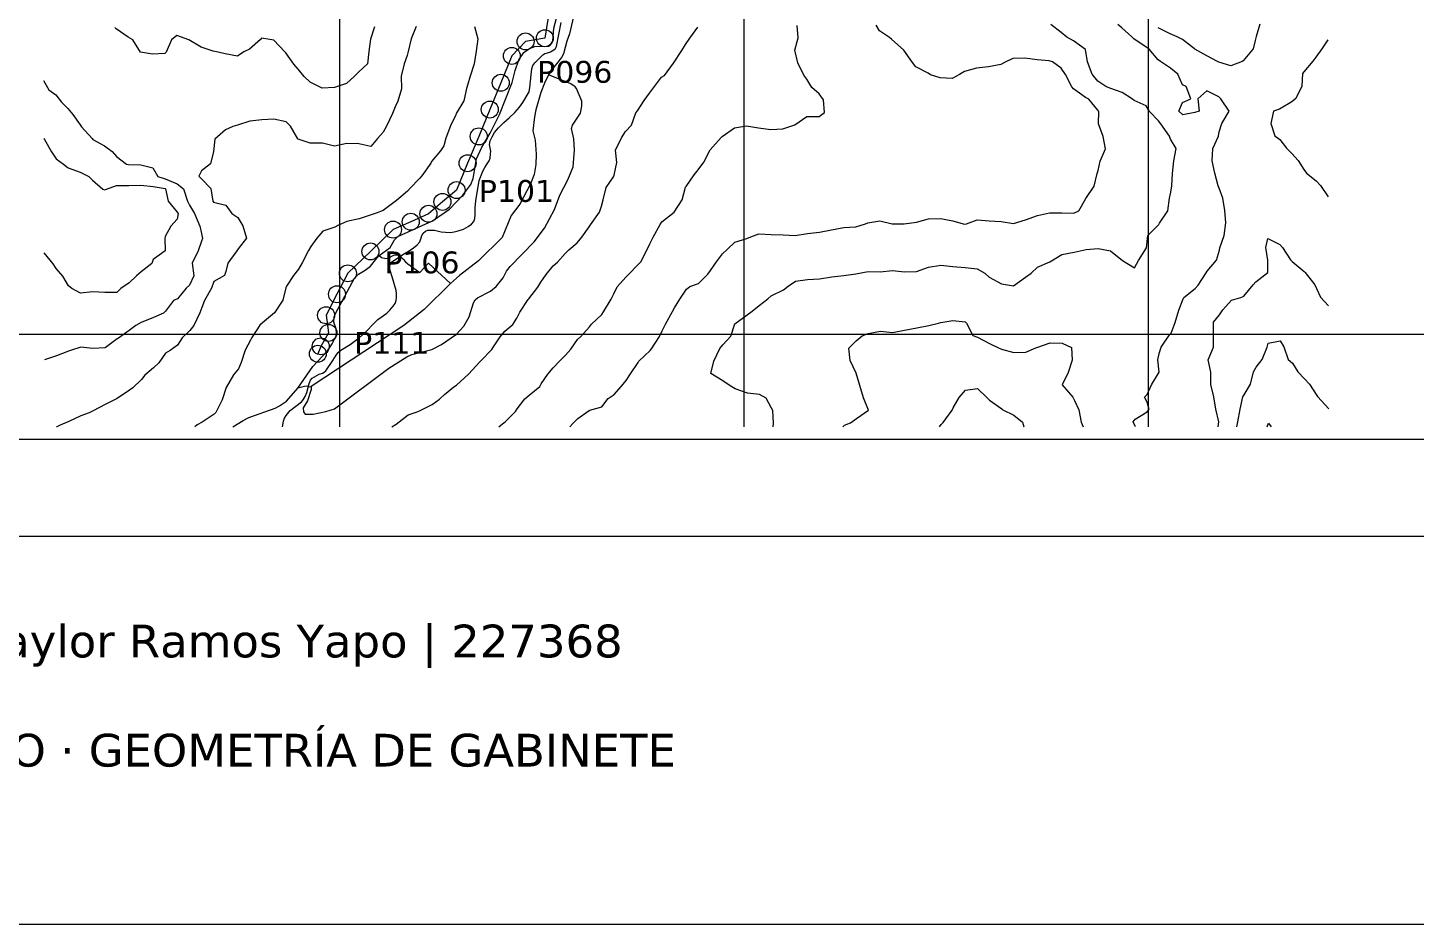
# Paper-space layout 'LP-01' of a CAD drawing. Header units: metres, sheet in millimetres. Extents: x 10 to 410, y 10 to 287.
# Drawn here: x 95.6 to 210, y 10 to 83.9 of the extents above; entities that cross this region are included whole.
import ezdxf

# ---------------------------------------------------------------- set-up
doc = ezdxf.new("R2010")
doc.units = ezdxf.units.M
for name, color, linetype, lineweight, true_color in [('AGUA', 7, 'Continuous', 13, 0x5ba3c5), ('ALERTA', 7, 'Continuous', 13, 0xc56b20), ('EJE', 7, 'Continuous', 18, 0x087f8c), ('GRILLA', 7, 'Continuous', 13, 0xd2dce3), ('MARCO', 7, 'Continuous', 13, 0x163b55), ('POSTES', 7, 'Continuous', 13, 0x244c65), ('TERRENO', 7, 'Continuous', 13, 0x777777), ('TEXTO', 7, 'Continuous', 13, 0x163b55), ('VIA', 7, 'Continuous', 13, 0xa7a7a7)]:
    doc.layers.add(name, color=color, linetype=linetype, lineweight=lineweight, true_color=true_color)
doc.styles.add('LP-TEXTO', font='DejaVuSans.ttf')

psp = doc.layouts.new('LP-01')

# ---------------------------------------------------------------- linework, layer by layer
at = {"layer": 'AGUA'}
psp.add_lwpolyline([(116.58, 51), (116.67, 51.48), (116.75, 51.71), (116.88, 51.95), (117.23, 52.36), (118.16, 53.07), (118.3, 53.23), (118.45, 53.51), (118.58, 53.83), (118.78, 54.59), (118.89, 54.86), (119.02, 55.01), (119.22, 55.14), (119.61, 55.34), (119.89, 55.43), (120.01, 55.51), (120.15, 55.62), (120.75, 56.47), (121, 56.9), (121.18, 57.13), (121.41, 57.32), (122.17, 57.78), (122.93, 58.36), (123.41, 58.78), (124.2, 59.6), (124.46, 59.84), (125.2, 60.38), (125.45, 60.62), (125.72, 60.95), (125.87, 61.18), (125.96, 61.42), (125.99, 61.69), (125.99, 61.99), (125.96, 62.24), (125.64, 63.37), (125.47, 63.89), (125.42, 64.13), (125.46, 64.37), (125.58, 64.57), (126.5, 65.21), (127.02, 65.51), (127.39, 65.75), (127.68, 66), (127.9, 66.25), (128.02, 66.58), (128.08, 66.79), (128.19, 66.97), (128.37, 67.14), (128.56, 67.21), (128.82, 67.23), (129.12, 67.21), (129.67, 67.09), (130.03, 67.04), (130.42, 67.03), (130.73, 67.08), (131.06, 67.16), (131.5, 67.31), (131.9, 67.51), (132.17, 67.7), (132.36, 67.92), (132.46, 68.17), (132.48, 68.47), (132.48, 69.07), (132.53, 69.64), (132.81, 71.32), (133.1, 72.09), (133.26, 72.38), (133.47, 72.68), (133.63, 72.94), (133.71, 73.16), (133.75, 73.51), (133.76, 73.74), (133.72, 74), (133.66, 74.28), (133.71, 74.59), (133.87, 74.92), (134.08, 75.27), (134.4, 75.64), (134.83, 76.09), (135.27, 76.47), (135.74, 76.93), (136.14, 77.35), (136.41, 77.73), (136.93, 78.61), (136.99, 78.98), (137.08, 80.01), (137.16, 80.51), (137.24, 80.8), (137.4, 81.01), (137.87, 81.48), (138.05, 81.68), (138.21, 81.77), (138.43, 81.85), (138.68, 81.92), (138.82, 81.99), (138.97, 82.08), (139.09, 82.2), (139.19, 82.37), (139.58, 84.34)], dxfattribs=at)
at = {"layer": 'ALERTA'}
for centre in [(138.22, 83.04), (132.77, 74.95), (130.94, 70.52), (128.62, 68.57), (121.98, 63.66), (121.08, 61.93), (120.37, 58.75), (119.74, 57.64)]:
    psp.add_circle(centre, 0.7, dxfattribs=at)
at = {"layer": 'EJE'}
psp.add_lwpolyline([(138.5, 84.76), (138.22, 83.04), (136.63, 82.78), (135.5, 81.58), (134.59, 79.37), (133.68, 77.16), (132.77, 74.95), (131.85, 72.74), (130.94, 70.52), (129.78, 69.55), (128.62, 68.57), (127.16, 67.91), (125.7, 67.26), (123.84, 65.46), (121.98, 63.66), (121.08, 61.93), (120.18, 60.2), (120.37, 58.75), (119.74, 57.64), (119.5, 57.03)], dxfattribs=at)
at = {"layer": 'GRILLA'}
psp.add_lwpolyline([(15, 50), (285, 50), (285, 254), (15, 254)], close=True, dxfattribs=at)
for points in [[(121.32, 51), (121.32, 253)], [(154.66, 51), (154.66, 253)], [(187.99, 51), (187.99, 253)], [(16, 58.64), (284, 58.64)]]:
    psp.add_lwpolyline(points, dxfattribs=at)
at = {"layer": 'MARCO'}
psp.add_lwpolyline([(10, 10), (410, 10), (410, 287), (10, 287)], close=True, dxfattribs=at)
psp.add_lwpolyline([(10, 42), (410, 42)], dxfattribs=at)
at = {"layer": 'POSTES'}
for centre in [(136.63, 82.78), (135.5, 81.58), (134.59, 79.37), (133.68, 77.16), (131.85, 72.74), (129.78, 69.55), (125.7, 67.26), (127.16, 67.91), (123.84, 65.46), (120.18, 60.2), (119.5, 57.03)]:
    psp.add_circle(centre, 0.7, dxfattribs=at)
at = {"layer": 'TERRENO'}
for points in [[(127.62, 84), (127.2, 82.98), (126.95, 81.95), (126.86, 81.61), (126.61, 80.93), (126.36, 79.9), (126.4, 78.88), (126.09, 77.85), (125.87, 77.38), (125.66, 76.83), (125.16, 75.8), (124.88, 75.29), (124.43, 74.78), (123.88, 74.11), (122.88, 74.34), (121.88, 74.37), (120.88, 74.15), (119.88, 74.4), (118.88, 74.4), (117.88, 74.73), (117.84, 74.76), (117.26, 75.78), (116.88, 76.15), (115.88, 76.36), (114.88, 76.31), (113.88, 76.19), (112.88, 75.88), (112.49, 75.76), (111.89, 75.48), (111, 74.73), (110.89, 73.71), (110.66, 72.69), (109.9, 72.1), (109.69, 71.66), (109.9, 71.46), (110.69, 70.64), (110.83, 69.61), (110.91, 69.52), (111.91, 69.28), (112.41, 68.59), (112.91, 68.25), (113.31, 67.57), (113.63, 66.55), (112.92, 65.69), (112.82, 65.52), (112.07, 64.5), (111.92, 63.81), (111.81, 63.47), (110.93, 62.99), (110.74, 62.44), (110.16, 61.42), (109.93, 60.84), (109.76, 60.39), (109.27, 59.37), (108.94, 58.96), (108.31, 58.34), (107.94, 57.74), (107.32, 57.31), (106.95, 57.09), (106.4, 56.29), (105.95, 55.87), (105.23, 55.26), (104.95, 54.92), (104.24, 54.23), (103.96, 54.03), (102.96, 53.35), (102.68, 53.2), (101.96, 52.84), (100.97, 52.32), (100.63, 52.17), (99.97, 51.9), (98.97, 51.44), (98.26, 51.14), (97.97, 51.01), (97.94, 51)], [(124.18, 83.99), (123.85, 82.97), (123.72, 81.94), (123.61, 80.92), (122.86, 80.23), (122.49, 79.89), (121.87, 79.32), (120.87, 78.99), (119.87, 78.92), (118.87, 79.41), (118.37, 79.88), (117.87, 80.48), (117.53, 80.9), (116.86, 81.85), (116.79, 81.92), (115.86, 82.87), (115.53, 82.94), (114.86, 83.04), (114.77, 82.94), (113.86, 82.13), (113.41, 81.91), (112.87, 81.55), (111.87, 81.75), (111.27, 81.9), (110.87, 81.98), (109.87, 82.29), (108.87, 82.92), (107.87, 83.26), (107.44, 82.92), (107, 81.89), (106.87, 81.78), (105.87, 81.72), (104.87, 81.89), (104.25, 82.91), (103.87, 83.13), (102.87, 83.82), (102.75, 83.93)], [(132.42, 84.02), (132.69, 82.99), (132.56, 81.97), (132.39, 80.94), (132.06, 79.92), (131.86, 79.24), (131.76, 78.89), (131.54, 77.87), (130.91, 76.84), (130.87, 76.73), (130.45, 75.82), (130.07, 74.79), (129.88, 74.18), (129.63, 73.77), (128.88, 72.89), (128.81, 72.74), (128.07, 71.71), (127.89, 71.48), (127.12, 70.69), (126.89, 70.43), (125.99, 69.66), (125.89, 69.57), (124.9, 68.84), (124.3, 68.63), (123.9, 68.47), (122.9, 68.14), (121.9, 67.94), (121.15, 67.6), (120.9, 67.47), (119.91, 67.13), (119.41, 66.57), (118.91, 65.88), (118.74, 65.54), (118.21, 64.52), (117.92, 64), (117.5, 63.49), (116.92, 62.59), (116.86, 62.46), (116.61, 61.44), (115.93, 60.41), (114.93, 59.57), (114.73, 59.38), (114.05, 58.36), (113.94, 58.15), (113.5, 57.33), (113.19, 56.31), (112.95, 55.79), (112.55, 55.28), (111.95, 54.26), (111.62, 53.23), (111.1, 52.2), (110.96, 52.06), (109.96, 51.4), (109.56, 51.18), (109.36, 51)], [(125.61, 51), (125.95, 51.23), (126.94, 52), (127.69, 52.25), (127.94, 52.35), (128.94, 52.84), (129.54, 53.28), (129.94, 53.66), (130.71, 54.31), (130.93, 54.44), (131.93, 55.34), (132.86, 56.37), (132.93, 56.44), (133.85, 57.39), (133.92, 57.51), (134.53, 58.42), (134.92, 58.89), (135.58, 59.45), (135.91, 59.96), (136.16, 60.47), (136.84, 61.5), (136.91, 61.57), (137.63, 62.53), (137.9, 62.92), (138.34, 63.55), (138.9, 64.28), (139.26, 64.58), (139.89, 65.3), (140.19, 65.61), (140.89, 66.16), (141.26, 66.63), (141.89, 67.49), (141.99, 67.66), (142.73, 68.69), (142.88, 69.2), (143.04, 69.71), (143.27, 70.74), (143.87, 71.61), (143.94, 71.76), (144.15, 72.79), (144.06, 73.81), (144.53, 74.84), (144.86, 75.35), (145.36, 75.86), (145.73, 76.89), (145.85, 77.06), (146.41, 77.91), (146.85, 78.5), (147.18, 78.94), (147.84, 79.82), (148.09, 79.97), (148.84, 80.99), (149.53, 82.02), (149.83, 82.53), (150.17, 83.05), (150.83, 83.96)], [(134.43, 51), (134.73, 51.25), (134.94, 51.42), (135.81, 52.28), (135.94, 52.5), (136.58, 53.31), (136.93, 53.61), (137.8, 54.33), (137.93, 54.54), (138.46, 55.36), (138.92, 55.87), (139.39, 56.39), (139.92, 56.9), (140.36, 57.41), (140.91, 58.2), (141.19, 58.44), (141.91, 59.26), (142.08, 59.47), (142.91, 60.26), (143.07, 60.49), (143.69, 61.52), (143.9, 61.98), (144.18, 62.55), (144.9, 63.33), (145.13, 63.57), (145.89, 64.36), (146.13, 64.6), (146.67, 65.62), (146.89, 66.08), (147.15, 66.65), (147.73, 67.68), (147.88, 67.9), (148.88, 68.7), (149.54, 69.73), (149.83, 70.75), (149.87, 70.82), (150.53, 71.78), (150.86, 72.2), (151.32, 72.81), (151.86, 73.83), (152.75, 74.86), (152.85, 74.95), (153.85, 75.65), (154.85, 75.83), (155.85, 75.64), (156.85, 75.53), (157.85, 75.56), (158.85, 75.9), (159.84, 76.59), (160.84, 76.59), (161.27, 76.93), (161.21, 77.96), (160.84, 78.47), (160.24, 78.98), (159.83, 79.66), (159.58, 80), (159.08, 81.02), (158.83, 82.05), (159.11, 83.07), (159.02, 84.1)], [(140.27, 51), (140.54, 51.27), (140.93, 51.68), (141.79, 52.3), (141.93, 52.39), (142.93, 52.64), (143.43, 53.33), (143.93, 53.67), (144.54, 54.35), (144.92, 54.82), (145.29, 55.38), (145.92, 56.31), (145.98, 56.41), (146.91, 57.31), (147.03, 57.43), (147.67, 58.46), (147.91, 58.93), (148.17, 59.48), (148.76, 60.51), (148.9, 60.82), (149.36, 61.54), (149.89, 62.36), (150.18, 62.56), (150.89, 62.83), (151.67, 63.59), (151.89, 63.88), (152.39, 64.62), (152.88, 65.26), (153.28, 65.64), (153.88, 66.22), (154.88, 66.53), (155.21, 66.67), (155.88, 66.92), (156.88, 66.86), (157.87, 66.84), (158.87, 66.78), (159.87, 66.94), (160.87, 67.04), (161.87, 67.24), (162.87, 67.44), (163.87, 67.48), (164.67, 67.73), (164.87, 67.83), (165.86, 68), (166.86, 67.73), (167.86, 67.74), (168.86, 67.89), (169.86, 68.16), (170.86, 68.17), (171.86, 67.99), (172.72, 67.75), (172.86, 67.72), (173, 67.75), (173.86, 68.06), (174.86, 67.98), (175.86, 67.93), (176.86, 67.76), (177.85, 68.07), (178.85, 68.44), (179.85, 68.64), (180.85, 68.66), (181.85, 68.62), (182.25, 68.8), (182.84, 69.83), (183.51, 70.85), (183.78, 71.88), (183.84, 72.14), (184.03, 72.9), (184.46, 73.93), (184.27, 74.95), (183.88, 75.98), (183.91, 77), (183.82, 77.11), (183.09, 78.02), (182.82, 78.15), (181.82, 78.87), (181.67, 79.04), (181.16, 80.06), (180.81, 80.58), (180.08, 81.09), (179.81, 81.18), (178.81, 81.27), (177.81, 81.41), (176.82, 81.38), (176.19, 81.07), (175.82, 80.88), (174.82, 80.69), (173.82, 80.57), (172.82, 80.3), (172.41, 80.04), (171.82, 79.73), (170.83, 79.78), (170.03, 80.03), (169.82, 80.16), (168.82, 80.67), (168.55, 81.05), (167.82, 82.07), (166.82, 82.96), (166.65, 83.09), (165.82, 83.66), (165.55, 84.12)], [(157.05, 51), (157.07, 51.32), (157.02, 52.34), (156.92, 52.55), (156.47, 53.36), (155.92, 53.66), (154.92, 53.77), (153.92, 54.13), (153.51, 54.38), (152.91, 54.79), (151.91, 55.4), (152.17, 56.42), (152.66, 57.45), (152.91, 57.77), (153.55, 58.48), (153.9, 59.5), (154.9, 60.24), (155.31, 60.53), (155.89, 61.01), (156.62, 61.56), (156.89, 61.8), (157.89, 62.31), (158.29, 62.59), (158.88, 63), (159.88, 63.15), (160.88, 63.2), (161.88, 63.36), (162.88, 63.47), (163.88, 63.63), (164.88, 63.8), (165.88, 63.77), (166.88, 63.88), (167.87, 63.79), (168.87, 63.81), (169.87, 64.18), (170.87, 64.33), (171.87, 64.23), (172.87, 64.14), (173.87, 64.04), (174.51, 63.66), (174.87, 63.34), (175.87, 62.79), (176.87, 62.64), (177.87, 63.33), (178.34, 63.67), (178.86, 64.18), (179.86, 64.61), (180, 64.7), (180.86, 65.2), (181.86, 65.4), (182.86, 65.62), (183.86, 65.7), (184.86, 65.52), (185.86, 64.72), (186.86, 64.11), (187.19, 64.72), (187.85, 65.75), (187.96, 66.77), (188.85, 67.68), (188.9, 67.8), (189.61, 68.82), (189.74, 69.85), (189.84, 70.36), (189.92, 70.87), (189.99, 71.9), (190.1, 72.92), (190.28, 73.95), (189.82, 74.73), (189.73, 74.97), (189.02, 75.99), (188.82, 76.22), (188.08, 77.01), (187.82, 77.48), (186.82, 77.91), (186.67, 78.03), (185.82, 78.57), (184.82, 78.93), (184.48, 79.05), (183.82, 79.5), (183.35, 80.07), (182.97, 81.09), (182.81, 82.12), (181.81, 82.82), (181.26, 83.14), (180.81, 83.5), (179.95, 84.16)], [(186.92, 51), (186.9, 51.06), (186.73, 51.41), (186.89, 51.63), (187.89, 52.23), (188.05, 52.43), (187.89, 53.05), (187.67, 53.46), (187.89, 53.66), (188.25, 54.48), (188.88, 55.51), (188.77, 56.53), (188.88, 57.04), (189.06, 57.56), (189.74, 58.58), (189.87, 58.73), (190.21, 59.61), (190.5, 60.63), (190.86, 61.57), (190.91, 61.66), (191.86, 62.4), (192.11, 62.69), (192.77, 63.71), (192.85, 63.85), (193.62, 64.74), (193.85, 65.56), (193.89, 65.76), (194.24, 66.79), (194.39, 67.81), (194.31, 68.84), (194.13, 69.86), (193.83, 70.68), (193.75, 70.88), (193.48, 71.91), (193.26, 72.93), (193.3, 73.96), (193.78, 74.98), (193.82, 75.32), (194.04, 76.01), (194.65, 77.03), (193.97, 78.05), (193.81, 78.2), (192.81, 78.71), (192.06, 78.05), (192.19, 77.02), (191.82, 76.93), (190.82, 76.72), (190.5, 77.02), (190.81, 77.75), (191.48, 78.05), (191.1, 79.07), (190.81, 79.21), (190.41, 80.09), (189.81, 80.57), (188.98, 81.11), (188.81, 81.27), (188.07, 82.13), (187.8, 82.29), (186.8, 82.98), (186.64, 83.15), (185.8, 83.9), (185.48, 84.17)], [(197.17, 84.21), (196.88, 83.18), (196.79, 82.84), (196.63, 82.16), (195.8, 81.18), (195.73, 81.13), (194.8, 80.77), (193.8, 81.07), (193.7, 81.13), (192.8, 81.58), (191.83, 82.14), (191.8, 82.17), (190.8, 82.93), (190.36, 83.16), (189.8, 83.41), (188.8, 83.91)], [(202.79, 82.92), (202.29, 82.17), (201.79, 81.49), (201.56, 81.15), (200.8, 80.26), (200.7, 80.12), (200.65, 79.1), (200.14, 78.07), (199.81, 77.79), (198.81, 77.19), (198.31, 77.04), (198.08, 76.02), (198.42, 74.99), (198.82, 74.68), (199.38, 73.97), (199.82, 73.53), (200.35, 72.95), (200.82, 72.21), (201.02, 71.93), (201.82, 71.29), (202.19, 70.91), (202.83, 69.97)], [(96.89, 79.56), (97.32, 78.79), (97.89, 78.38), (98.35, 77.77), (98.89, 77.26), (99.3, 76.75), (99.9, 75.9), (100.01, 75.73), (100.9, 74.77), (100.95, 74.7), (101.9, 74.16), (102.55, 73.69), (102.9, 73.3), (103.71, 72.66), (103.9, 72.62), (104.9, 72.59), (105.9, 72.36), (106.3, 71.65), (106.9, 71.44), (107.9, 71.03), (108.43, 70.63), (108.74, 69.61), (108.91, 69.29), (109.34, 68.58), (109.78, 67.56), (109.91, 66.95), (110, 66.54), (109.92, 66.3), (109.63, 65.51), (109.15, 64.49), (109.28, 63.46), (108.93, 62.67), (108.63, 62.44), (107.93, 61.57), (107.6, 61.41), (106.94, 60.53), (106.77, 60.38), (105.94, 60.03), (104.94, 59.6), (104.5, 59.35), (103.94, 58.96), (103.06, 58.32), (102.95, 58.25), (101.95, 57.51), (100.95, 57.46), (99.95, 57.57), (99.1, 57.29), (98.95, 57.23), (97.95, 56.85), (96.96, 56.53)], [(96.9, 74.78), (96.95, 74.69), (97.53, 73.67), (97.91, 73.1), (98.54, 72.65), (98.91, 72.36), (99.91, 72.01), (100.61, 71.63), (100.91, 71.35), (101.78, 70.61), (101.91, 70.54), (102.06, 70.61), (102.91, 70.89), (103.91, 70.9), (104.91, 70.92), (105.91, 70.83), (106.91, 70.64), (106.93, 70.63), (107.17, 69.6), (107.91, 68.69), (107.97, 68.58), (107.91, 68.12), (107.37, 67.55), (106.92, 66.7), (106.88, 66.53), (106.92, 65.51), (105.92, 64.79), (105.81, 64.48), (104.93, 63.78), (104.54, 63.45), (103.93, 62.87), (103.25, 62.42), (102.93, 62.08), (101.94, 62.09), (100.94, 62.13), (99.94, 62.02), (99.22, 62.41), (98.94, 62.64), (98.47, 63.43), (97.93, 64.06), (97.67, 64.45), (96.93, 65.35)], [(193.75, 51), (193.8, 51.43), (193.55, 52.45), (193.38, 53.47), (193.13, 54.5), (193.14, 55.52), (192.93, 56.54), (193.35, 57.57), (193.35, 58.59), (193.35, 59.62), (193.86, 60.25), (194.13, 60.64), (194.86, 61.45), (195.61, 61.67), (195.86, 61.79), (196.64, 62.7), (196.85, 62.97), (197.85, 63.73), (197.85, 64.75), (197.67, 65.78), (197.84, 66.54), (198.84, 66.03), (199.04, 65.78), (199.7, 64.76), (199.85, 64.63), (200.85, 63.82), (200.92, 63.74), (201.71, 62.71), (201.85, 62.41), (202.19, 61.69), (202.85, 60.98)], [(162.8, 51), (162.92, 51.15), (163.42, 51.34), (163.91, 51.68), (164.91, 52.37), (164.51, 53.39), (164.19, 54.41), (163.9, 55.43), (163.4, 56.46), (163.3, 57.48), (163.9, 58.1), (164.39, 58.51), (164.89, 58.7), (165.89, 58.88), (166.89, 58.77), (167.89, 58.98), (168.89, 59.16), (169.89, 59.35), (170.69, 59.55), (170.88, 59.6), (171.88, 59.77), (172.88, 59.66), (172.99, 59.56), (173.52, 58.54), (173.89, 58.39), (174.89, 57.87), (175.64, 57.52), (175.89, 57.4), (176.89, 57.13), (177.89, 57.16), (178.72, 57.53), (178.88, 57.58), (179.88, 57.93), (180.88, 57.91), (181.66, 57.54), (181.72, 56.51), (181.39, 55.49), (180.89, 54.46), (181.75, 53.44), (181.89, 53.18), (182.27, 52.42), (182.46, 51.39), (182.61, 51)], [(195.3, 51), (195.38, 51.43), (195.55, 52.46), (195.78, 53.48), (195.88, 53.64), (196.42, 54.51), (196.66, 55.53), (196.87, 55.93), (197.37, 56.56), (197.79, 57.58), (197.87, 57.89), (198.87, 58.1), (199.17, 57.59), (199.51, 56.56), (199.87, 56.25), (200.32, 55.54), (200.87, 54.95), (201.29, 54.52), (201.88, 53.58), (201.94, 53.5), (202.88, 52.48)], [(170.78, 51), (170.91, 51.19), (171.06, 51.36), (171.81, 52.39), (171.9, 52.57), (172.38, 53.41), (172.9, 54.02), (173.9, 54.17), (174.68, 53.42), (174.9, 53.2), (175.9, 52.5), (176, 52.4), (176.9, 51.98), (177.61, 51.38), (177.71, 51)], [(197.8, 51), (197.89, 51.32)], [(197.89, 51.32), (198.13, 51)]]:
    psp.add_lwpolyline(points, dxfattribs=at)
at = {"layer": 'VIA'}
for points in [[(112.49, 51), (113.34, 51.53), (113.82, 51.77), (115.98, 52.55), (116.33, 52.73), (116.92, 53.12), (117.84, 54.2), (119.1, 55.99), (120.29, 57.27), (120.68, 57.85), (121, 58.5), (121.04, 58.71), (121, 59.09), (120.83, 59.63), (120.84, 60.07), (120.95, 60.36), (122.52, 63.26), (122.86, 63.59), (123.41, 63.91), (123.85, 64.24), (124.36, 64.92), (124.57, 65.12), (125.46, 65.79), (125.81, 66.41), (126.09, 66.7), (128.95, 67.99), (130.36, 68.95), (131.45, 70.09), (132.12, 70.97), (132.32, 71.47), (132.59, 73.1), (133.02, 74.05), (133.72, 75.21), (134.49, 76.76), (135.54, 79.38), (135.77, 80.39), (136.09, 81.27), (136.5, 81.86), (136.95, 82.19), (137.4, 82.36), (138.52, 82.38), (138.66, 82.46), (138.87, 82.8), (138.95, 83.87), (139.18, 84.7)], [(140.59, 84.82), (140.26, 83.39), (140.03, 82.79), (139.76, 81.75), (139.59, 81.46), (138.76, 80.41), (138.53, 80.03), (138.2, 79.33), (137.9, 78.56), (137.48, 77.14), (137.36, 76.56), (137.23, 75.4), (137.41, 74.65), (137.5, 73.49), (137.49, 72.64), (137.33, 71.8), (137.04, 71.04), (136.17, 69.35), (135.45, 68.43), (134.71, 66.61), (132.75, 64.69), (131.19, 63.49), (130.44, 62.81), (128.26, 60.69), (126.59, 59.37), (118.95, 54.32), (118.82, 54.27)], [(118.95, 54.32), (118.96, 54.25), (118.95, 54.09), (118.66, 53.16), (118.28, 52.58), (118.31, 52.25), (118.46, 52.06), (119.11, 52.05), (120.16, 52.28), (120.87, 52.5), (125.36, 55.83), (126.83, 56.77), (127.26, 56.96), (128.89, 57.39), (129.69, 57.79), (130.94, 58.64), (131.55, 59.3), (131.99, 60.07), (132.34, 61.24), (132.47, 61.47), (132.68, 61.64), (133.74, 62.18), (134.21, 62.57), (134.79, 63.28), (135.07, 63.83), (135.35, 64.23), (137.35, 66.25), (138.2, 67.39), (139.01, 68.93), (139.45, 70.1), (140.12, 71.37), (140.56, 72.44), (140.66, 73.82), (140.6, 74.76), (140.42, 75.59), (140.5, 75.87), (141.15, 76.87), (141.28, 77.44), (141.26, 77.86), (140.84, 78.89), (140.73, 79.02), (140.36, 79.27), (138.53, 80.03)], [(124.57, 65.12), (124.76, 64.96), (125.12, 64.88), (125.29, 64.92), (125.83, 65.19), (126.14, 65.18), (126.24, 65.13)], [(126.24, 65.13), (126.53, 64.84)], [(126.53, 64.84), (126.74, 64.62), (126.91, 64.45), (127.92, 63.74), (128.63, 64.51), (130.44, 62.81)], [(118.59, 54.35), (118.41, 54.34), (117.84, 54.2)], [(118.82, 54.27), (118.59, 54.35)]]:
    psp.add_lwpolyline(points, dxfattribs=at)

# ---------------------------------------------------------------- texts
at = {"layer": 'ALERTA', "style": 'LP-TEXTO'}
for s, height, p in [('P106', 1.8, (124.98, 63.66)), ('PROYECTO ACADÉMICO · SISTEMA AISLADO · GEOMETRÍA DE GABINETE', 2.7, (16, 23))]:
    psp.add_text(s, height=height, dxfattribs=at).set_placement(p)
at = {"layer": 'POSTES', "style": 'LP-TEXTO'}
for s, p in [('P096', (137.59, 79.37)), ('P101', (132.78, 69.55)), ('P111', (122.5, 57.03))]:
    psp.add_text(s, height=1.8, dxfattribs=at).set_placement(p)
at = {"layer": 'TEXTO', "style": 'LP-TEXTO'}
psp.add_text('INSTALACIONES ELÉCTRICAS II | Aquiles Taylor Ramos Yapo | 227368', height=2.7, dxfattribs=at).set_placement((16, 32))

doc.saveas('drawing.dxf')
